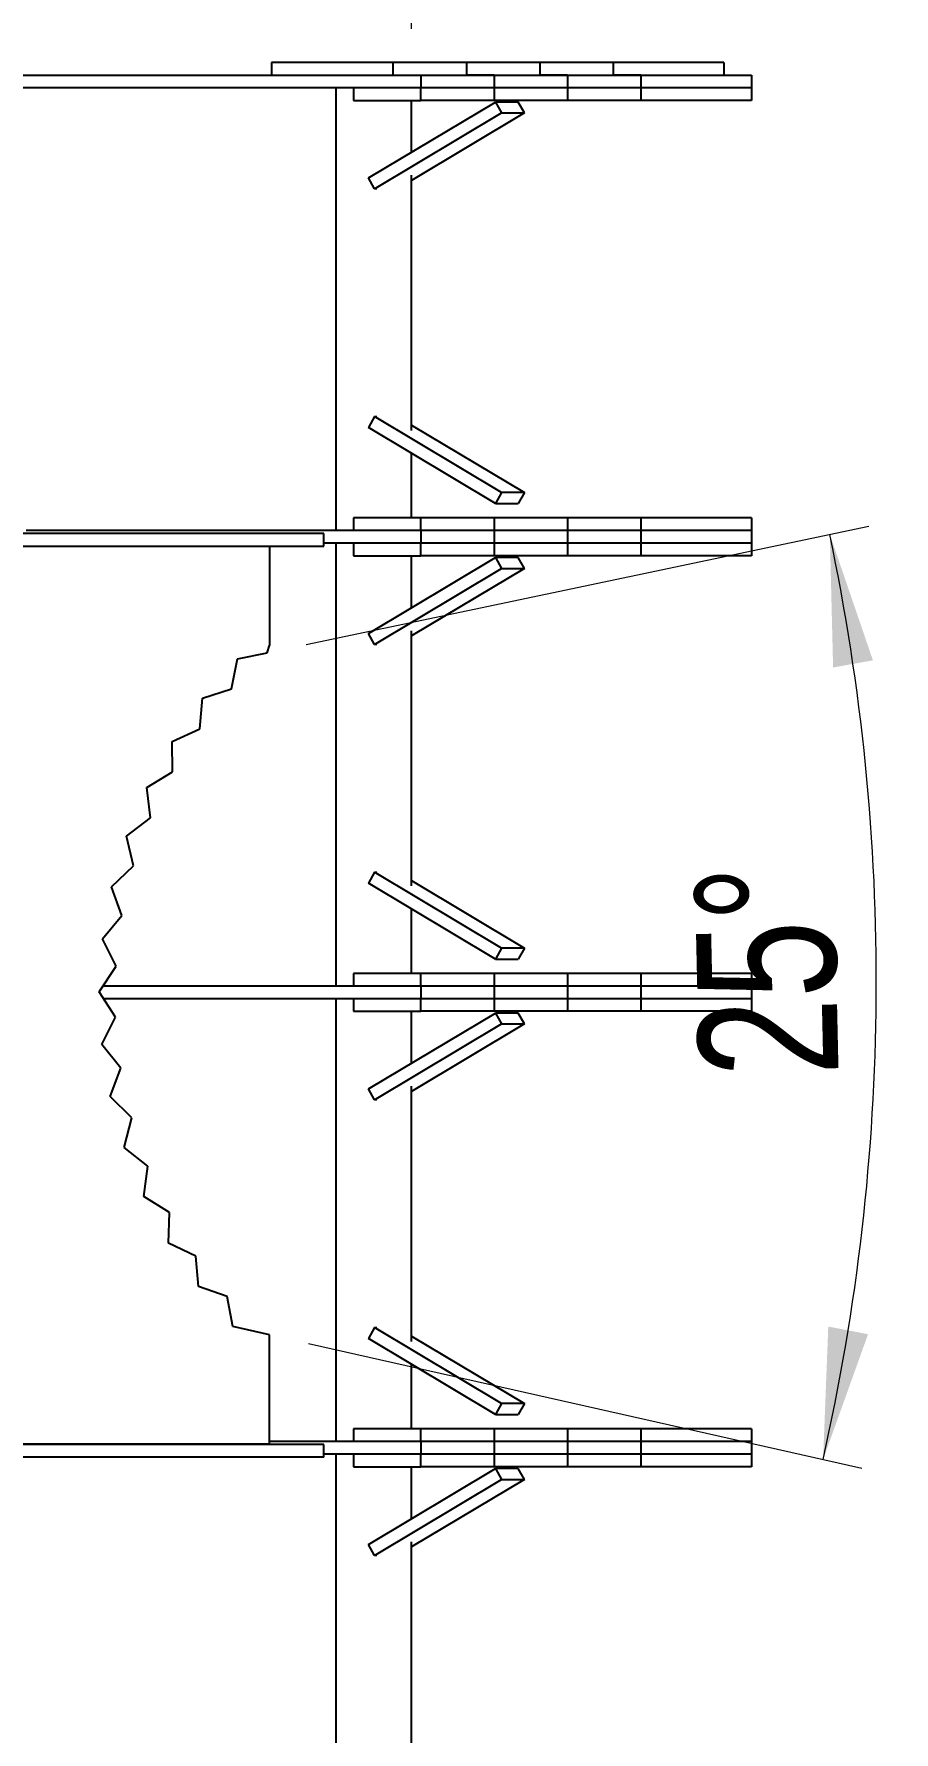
# Model space of a CAD drawing. Header units: millimetres. Extents: x 15 to 205, y 5 to 292.
# Drawn here: x 125.05 to 146.64, y 220.74 to 263.35 of the extents above; entities that cross this region are included whole.
import ezdxf

# ---------------------------------------------------------------- set-up
doc = ezdxf.new("R2010")
doc.units = ezdxf.units.MM
doc.styles.add('SLDTEXTSTYLE0', font='TXT', dxfattribs={"width": 0.75})
doc.dimstyles.new('SLDDIMSTYLE0', dxfattribs={"dimtxt": 3.5, "dimasz": 3.302, "dimexe": 0, "dimexo": 0.0625, "dimgap": 0.875, "dimtad": 1, "dimdec": 4, "dimlfac": 20, "dimzin": 12, "dimdsep": 46, "dimtxsty": 'SLDTEXTSTYLE0', "dimsah": 1, "dimcen": 0.09, "dimadec": 0, "dimazin": 3, "dimtfac": 1, "dimtdec": 0, "dimtofl": 0, "dimtmove": 0, "dimatfit": 3, "dimfxl": 0, "dimfrac": 2, "dimtolj": 1, "dimtzin": 12, "dimarcsym": 0})
doc.dimstyles.new('SLDDIMSTYLE1', dxfattribs={"dimtxt": 3.5, "dimasz": 3.302, "dimexe": 0, "dimexo": 0.0625, "dimgap": 0.875, "dimtad": 1, "dimdec": 0, "dimlfac": 20, "dimrnd": 1e-09, "dimzin": 12, "dimdsep": 46, "dimtxsty": 'SLDTEXTSTYLE0', "dimsah": 1, "dimcen": 0.09, "dimadec": 0, "dimazin": 3, "dimtfac": 1, "dimtdec": 0, "dimtofl": 0, "dimtmove": 0, "dimatfit": 3, "dimfxl": 0, "dimfrac": 2, "dimtolj": 1, "dimtzin": 12, "dimarcsym": 0})

# ---------------------------------------------------------------- blocks, each defined once
blk = doc.blocks.new('_D')
at = {"color": 7, "linetype": 'Continuous', "lineweight": 18}
for p, q in [((131.886, 248.028), (146.005, 250.998)), ((131.942, 230.49), (145.833, 227.356))]:
    blk.add_line(p, q, dxfattribs=at)
blk.add_arc((91.685, 239.572), 54.508, 347.2865, 11.8787, dxfattribs=at)
for points in [[(145.026, 250.792), (145.108, 247.452), (146.108, 247.631)], [(144.857, 227.576), (145.985, 230.721), (144.987, 230.914)]]:
    blk.add_solid(points, dxfattribs=at)
at = {"color": 7, "linetype": 'Continuous', "lineweight": 18, "insert": (141.747, 237.146), "char_height": 3.5, "attachment_point": 1, "rotation": 91.252, "style": 'SLDTEXTSTYLE0'}
blk.add_mtext('25°', dxfattribs=at)
blk = doc.blocks.new('_D_4')
at = {"color": 7, "linetype": 'Continuous', "lineweight": 18}
for p, q in [((99.231, 262.837), (99.231, 269.75)), ((134.529, 263.478), (134.529, 269.75)), ((134.529, 268.75), (99.231, 268.75))]:
    blk.add_line(p, q, dxfattribs=at)
for points in [[(99.231, 268.75), (102.533, 268.242), (102.533, 269.258)], [(134.529, 268.75), (131.227, 269.258), (131.227, 268.242)]]:
    blk.add_solid(points, dxfattribs=at)
at = {"color": 7, "linetype": 'Continuous', "lineweight": 18, "insert": (114.18, 273.262), "char_height": 3.5, "attachment_point": 1, "style": 'SLDTEXTSTYLE0'}
blk.add_mtext('706', dxfattribs=at)

msp = doc.modelspace()

# ---------------------------------------------------------------- linework, layer by layer
at = {"color": 7, "linetype": 'Continuous', "lineweight": 25}
for p, q in [((131.0134394, 262.6366701), (131.0134394, 262.319174)), ((134.066747, 262.6366701), (131.0134394, 262.6366701)), ((134.066747, 262.319174), (134.066747, 262.6366701)), ((135.9068347, 262.6366701), (134.066747, 262.6366701)), ((135.9068347, 262.6366701), (135.9068347, 262.319174)), ((137.7469255, 262.6366701), (135.9068347, 262.6366701)), ((137.7469255, 262.6366701), (137.7469255, 262.319174)), ((139.5870133, 262.6366701), (137.7469255, 262.6366701)), ((142.3691644, 262.6366701), (139.5870133, 262.6366701)), ((139.5870133, 262.6366701), (139.5870133, 262.319174)), ((142.3691644, 262.6366701), (142.3691644, 262.319174)), ((110.7876865, 262.319174), (134.759198, 262.319174)), ((134.759198, 262.319174), (134.759198, 262.001672)), ((134.759198, 262.319174), (136.5992857, 262.319174)), ((136.5992857, 262.319174), (135.9068347, 262.319174)), ((136.5992857, 262.319174), (136.5992857, 262.001672)), ((136.5992857, 262.319174), (138.4393765, 262.319174)), ((138.4393765, 262.319174), (137.7469255, 262.319174)), ((138.4393765, 262.319174), (138.4393765, 262.001672)), ((138.4393765, 262.319174), (140.2794643, 262.319174)), ((140.2794643, 262.319174), (139.5870133, 262.319174)), ((140.2794643, 262.319174), (140.2794643, 262.001672)), ((140.2794643, 262.319174), (143.0616154, 262.319174)), ((143.0616154, 262.319174), (143.0616154, 262.001672)), ((134.759198, 262.001672), (110.7876865, 262.001672)), ((132.6240106, 262.001672), (132.6240106, 250.8891727)), ((133.0731882, 262.001672), (133.0731882, 261.6841699)), ((133.0731882, 261.6841699), (134.759198, 261.6841699)), ((133.4454192, 259.7366359), (136.6325481, 261.6416361)), ((134.5290108, 260.3843119), (134.5290108, 261.6841699)), ((134.759198, 261.6841699), (134.759198, 262.001672)), ((136.5992857, 262.001672), (134.759198, 262.001672)), ((136.5992857, 261.6841699), (134.759198, 261.6841699)), ((136.5992857, 262.001672), (136.5992857, 261.6841699)), ((138.4393765, 262.001672), (136.5992857, 262.001672)), ((138.4393765, 261.6841699), (136.5992857, 261.6841699)), ((136.6325481, 261.6416361), (136.785887, 261.3666739)), ((137.2077717, 261.6416361), (136.6325481, 261.6416361)), ((137.3611136, 261.3666739), (137.2077717, 261.6416361)), ((138.4393765, 262.001672), (138.4393765, 261.6841699)), ((140.2794643, 262.001672), (138.4393765, 262.001672)), ((140.2794643, 261.6841699), (138.4393765, 261.6841699)), ((143.0616154, 262.001672), (140.2794643, 262.001672)), ((140.2794643, 262.001672), (140.2794643, 261.6841699)), ((143.0616154, 261.6841699), (140.2794643, 261.6841699)), ((143.0616154, 262.001672), (143.0616154, 261.6841699)), ((133.5987611, 259.4616737), (136.785887, 261.3666739)), ((137.3611136, 261.3666739), (134.5290108, 259.6738722)), ((136.785887, 261.3666739), (137.3611136, 261.3666739)), ((133.5987611, 259.4616737), (133.4454192, 259.7366359)), ((134.5290108, 253.4026887), (134.5290108, 259.8056521)), ((133.6579098, 259.4616737), (133.5987611, 259.4616737)), ((133.5987611, 253.746673), (133.4454192, 253.4717109)), ((136.785887, 251.8416728), (133.5987611, 253.746673)), ((133.5987611, 253.746673), (133.6579098, 253.746673)), ((136.6325481, 251.5667107), (133.4454192, 253.4717109)), ((134.5290108, 253.5344686), (137.3611136, 251.8416728)), ((134.5290108, 251.2066688), (134.5290108, 252.8240289)), ((136.785887, 251.8416728), (136.6325481, 251.5667107)), ((137.3611136, 251.8416728), (136.785887, 251.8416728)), ((137.3611136, 251.8416728), (137.2077717, 251.5667107)), ((136.6325481, 251.5667107), (137.2077717, 251.5667107)), ((133.0731882, 251.2066688), (133.0731882, 250.8891727)), ((134.759198, 251.2066688), (133.0731882, 251.2066688)), ((134.759198, 250.8891727), (134.759198, 251.2066688)), ((136.5992857, 251.2066688), (134.759198, 251.2066688)), ((136.5992857, 251.2066688), (136.5992857, 250.8891727)), ((138.4393765, 251.2066688), (136.5992857, 251.2066688)), ((138.4393765, 251.2066688), (138.4393765, 250.8891727)), ((140.2794643, 251.2066688), (138.4393765, 251.2066688)), ((143.0616154, 251.2066688), (140.2794643, 251.2066688)), ((140.2794643, 251.2066688), (140.2794643, 250.8891727)), ((143.0616154, 251.2066688), (143.0616154, 250.8891727)), ((134.759198, 250.8891727), (124.855019, 250.8891727)), ((132.3296799, 250.4954721), (132.3296799, 250.8129742)), ((134.759198, 250.5716707), (132.3296799, 250.5716707)), ((132.6240106, 250.5716707), (132.6240106, 239.4591715)), ((133.0731882, 250.5716707), (133.0731882, 250.2541687)), ((136.5992857, 250.8891727), (134.759198, 250.8891727)), ((134.759198, 250.8891727), (134.759198, 250.5716707)), ((134.759198, 250.2541687), (134.759198, 250.5716707)), ((136.5992857, 250.5716707), (134.759198, 250.5716707)), ((138.4393765, 250.8891727), (136.5992857, 250.8891727)), ((136.5992857, 250.8891727), (136.5992857, 250.5716707)), ((136.5992857, 250.5716707), (136.5992857, 250.2541687)), ((138.4393765, 250.5716707), (136.5992857, 250.5716707)), ((140.2794643, 250.8891727), (138.4393765, 250.8891727)), ((138.4393765, 250.8891727), (138.4393765, 250.5716707)), ((138.4393765, 250.5716707), (138.4393765, 250.2541687)), ((140.2794643, 250.5716707), (138.4393765, 250.5716707)), ((143.0616154, 250.8891727), (140.2794643, 250.8891727)), ((140.2794643, 250.8891727), (140.2794643, 250.5716707)), ((143.0616154, 250.5716707), (140.2794643, 250.5716707)), ((140.2794643, 250.5716707), (140.2794643, 250.2541687)), ((143.0616154, 250.8891727), (143.0616154, 250.5716707)), ((143.0616154, 250.5716707), (143.0616154, 250.2541687)), ((130.9304757, 250.4954721), (130.9664173, 250.4954721)), ((130.9664173, 250.4954721), (130.9664173, 248.0025138)), ((133.0731882, 250.2541687), (134.759198, 250.2541687)), ((133.4454192, 248.3066346), (136.6325481, 250.2116348)), ((134.5290108, 248.9543166), (134.5290108, 250.2541687)), ((136.5992857, 250.2541687), (134.759198, 250.2541687)), ((138.4393765, 250.2541687), (136.5992857, 250.2541687)), ((136.6325481, 250.2116348), (136.785887, 249.9366726)), ((137.2077717, 250.2116348), (136.6325481, 250.2116348)), ((137.3611136, 249.9366726), (137.2077717, 250.2116348)), ((140.2794643, 250.2541687), (138.4393765, 250.2541687)), ((143.0616154, 250.2541687), (140.2794643, 250.2541687)), ((133.5987611, 248.0316724), (136.785887, 249.9366726)), ((137.3611136, 249.9366726), (134.5290108, 248.2438769)), ((136.785887, 249.9366726), (137.3611136, 249.9366726)), ((130.9074236, 247.8222873), (130.9664173, 248.0025138)), ((133.5987611, 248.0316724), (133.4454192, 248.3066346)), ((133.6579098, 248.0316724), (133.5987611, 248.0316724)), ((134.5290108, 241.9726874), (134.5290108, 248.3756508)), ((130.0069643, 246.9168987), (130.1632298, 247.6657476)), ((130.1632298, 247.6657476), (130.9074236, 247.8222873)), ((129.2846365, 246.6781821), (130.0069643, 246.9168987)), ((129.2119308, 245.9165003), (129.2846365, 246.6781821)), ((128.5203947, 245.5985572), (129.2119308, 245.9165003)), ((128.5321458, 244.83346), (128.5203947, 245.5985572)), ((127.8799488, 244.4402243), (128.5321458, 244.83346)), ((127.9760136, 243.6811652), (127.8799488, 244.4402243)), ((127.3712201, 243.2174947), (127.9760136, 243.6811652)), ((127.5504066, 242.4738612), (127.3712201, 243.2174947)), ((127.0004912, 241.9454839), (127.5504066, 242.4738612)), ((133.5987611, 242.3166718), (133.4454192, 242.0417096)), ((136.6325481, 240.1367094), (133.4454192, 242.0417096)), ((136.785887, 240.4116716), (133.5987611, 242.3166718)), ((133.5987611, 242.3166718), (133.6579098, 242.3166718)), ((134.5290108, 242.1044673), (137.3611136, 240.4116716)), ((127.2605879, 241.2264671), (127.0004912, 241.9454839)), ((126.7723484, 240.6399156), (127.2605879, 241.2264671)), ((134.5290108, 239.7766735), (134.5290108, 241.3940277)), ((127.1101399, 239.9543967), (126.7723484, 240.6399156)), ((136.785887, 240.4116716), (136.6325481, 240.1367094)), ((137.3611136, 240.4116716), (136.785887, 240.4116716)), ((137.3611136, 240.4116716), (137.2077717, 240.1367094)), ((126.6896112, 239.316925), (127.1101399, 239.9543967)), ((136.6325481, 240.1367094), (137.2077717, 240.1367094)), ((133.0731882, 239.7766735), (133.0731882, 239.4591715)), ((134.759198, 239.7766735), (133.0731882, 239.7766735)), ((134.759198, 239.4591715), (134.759198, 239.7766735)), ((136.5992857, 239.7766735), (134.759198, 239.7766735)), ((136.5992857, 239.7766735), (136.5992857, 239.4591715)), ((138.4393765, 239.7766735), (136.5992857, 239.7766735)), ((138.4393765, 239.7766735), (138.4393765, 239.4591715)), ((140.2794643, 239.7766735), (138.4393765, 239.7766735)), ((143.0616154, 239.7766735), (140.2794643, 239.7766735)), ((140.2794643, 239.7766735), (140.2794643, 239.4591715)), ((143.0616154, 239.7766735), (143.0616154, 239.4591715)), ((127.100922, 238.6733856), (126.6896112, 239.316925)), ((134.759198, 239.4591715), (126.7834468, 239.4591715)), ((134.759198, 239.1416695), (126.8016232, 239.1416695)), ((132.6240106, 239.1416695), (132.6240106, 228.0291702)), ((133.0731882, 239.1416695), (133.0731882, 238.8241734)), ((134.759198, 239.4591715), (134.759198, 239.1416695)), ((136.5992857, 239.4591715), (134.759198, 239.4591715)), ((134.759198, 238.8241734), (134.759198, 239.1416695)), ((136.5992857, 239.1416695), (134.759198, 239.1416695)), ((136.5992857, 239.4591715), (136.5992857, 239.1416695)), ((138.4393765, 239.4591715), (136.5992857, 239.4591715)), ((136.5992857, 239.1416695), (136.5992857, 238.8241734)), ((138.4393765, 239.1416695), (136.5992857, 239.1416695)), ((138.4393765, 239.4591715), (138.4393765, 239.1416695)), ((140.2794643, 239.4591715), (138.4393765, 239.4591715)), ((138.4393765, 239.1416695), (138.4393765, 238.8241734)), ((140.2794643, 239.1416695), (138.4393765, 239.1416695)), ((140.2794643, 239.4591715), (140.2794643, 239.1416695)), ((143.0616154, 239.4591715), (140.2794643, 239.4591715)), ((143.0616154, 239.1416695), (140.2794643, 239.1416695)), ((140.2794643, 239.1416695), (140.2794643, 238.8241734)), ((143.0616154, 239.4591715), (143.0616154, 239.1416695)), ((143.0616154, 239.1416695), (143.0616154, 238.8241734)), ((126.7532988, 237.9928674), (127.100922, 238.6733856)), ((133.0731882, 238.8241734), (134.759198, 238.8241734)), ((133.4454192, 236.8766333), (136.6325481, 238.7816336)), ((134.5290108, 237.5243153), (134.5290108, 238.8241734)), ((136.5992857, 238.8241734), (134.759198, 238.8241734)), ((138.4393765, 238.8241734), (136.5992857, 238.8241734)), ((136.6325481, 238.7816336), (136.785887, 238.5066714)), ((137.2077717, 238.7816336), (136.6325481, 238.7816336)), ((137.3611136, 238.5066714), (137.2077717, 238.7816336)), ((140.2794643, 238.8241734), (138.4393765, 238.8241734)), ((143.0616154, 238.8241734), (140.2794643, 238.8241734)), ((133.5987611, 236.6016712), (136.785887, 238.5066714)), ((137.3611136, 238.5066714), (134.5290108, 236.8138756)), ((136.785887, 238.5066714), (137.3611136, 238.5066714)), ((127.2330476, 237.3992588), (126.7532988, 237.9928674)), ((126.9626303, 236.6841103), (127.2330476, 237.3992588)), ((134.5290108, 230.5426891), (134.5290108, 236.9456555)), ((127.5048835, 236.1477699), (126.9626303, 236.6841103)), ((133.5987611, 236.6016712), (133.4454192, 236.8766333)), ((133.6579098, 236.6016712), (133.5987611, 236.6016712)), ((127.3150129, 235.4068305), (127.5048835, 236.1477699)), ((127.9130681, 234.9343862), (127.3150129, 235.4068305)), ((127.8060926, 234.1768112), (127.9130681, 234.9343862)), ((128.4525587, 233.7741043), (127.8060926, 234.1768112)), ((128.4297986, 233.0092575), (128.4525587, 233.7741043)), ((129.1166855, 232.681271), (128.4297986, 233.0092575)), ((129.178424, 231.9186087), (129.1166855, 232.681271)), ((129.8972411, 231.6693898), (129.178424, 231.9186087)), ((130.0427122, 230.9183385), (129.8972411, 231.6693898)), ((130.9661759, 230.7099964), (130.0427122, 230.9183385)), ((130.9664143, 230.7097818), (130.9661759, 230.7099964)), ((130.9664143, 227.9656704), (130.9664143, 230.7097818)), ((133.5987611, 230.8866705), (133.4454192, 230.6117083)), ((136.6325481, 228.7067081), (133.4454192, 230.6117083)), ((136.785887, 228.9816703), (133.5987611, 230.8866705)), ((133.5987611, 230.8866705), (133.6579098, 230.8866705)), ((134.5290108, 230.6744691), (137.3611136, 228.9816703)), ((134.5290108, 228.3466722), (134.5290108, 229.9640294)), ((136.785887, 228.9816703), (136.6325481, 228.7067081)), ((137.3611136, 228.9816703), (136.785887, 228.9816703)), ((137.3611136, 228.9816703), (137.2077717, 228.7067081)), ((136.6325481, 228.7067081), (137.2077717, 228.7067081)), ((134.759198, 228.0291702), (130.9664143, 228.0291702)), ((133.0731882, 228.3466722), (133.0731882, 228.0291702)), ((134.759198, 228.3466722), (133.0731882, 228.3466722)), ((134.759198, 228.0291702), (134.759198, 228.3466722)), ((136.5992857, 228.3466722), (134.759198, 228.3466722)), ((136.5992857, 228.0291702), (134.759198, 228.0291702)), ((134.759198, 228.0291702), (134.759198, 227.7116712)), ((136.5992857, 228.3466722), (136.5992857, 228.0291702)), ((138.4393765, 228.3466722), (136.5992857, 228.3466722)), ((138.4393765, 228.0291702), (136.5992857, 228.0291702)), ((136.5992857, 228.0291702), (136.5992857, 227.7116712)), ((138.4393765, 228.3466722), (138.4393765, 228.0291702)), ((140.2794643, 228.3466722), (138.4393765, 228.3466722)), ((140.2794643, 228.0291702), (138.4393765, 228.0291702)), ((138.4393765, 228.0291702), (138.4393765, 227.7116712)), ((143.0616154, 228.3466722), (140.2794643, 228.3466722)), ((140.2794643, 228.3466722), (140.2794643, 228.0291702)), ((143.0616154, 228.0291702), (140.2794643, 228.0291702)), ((140.2794643, 228.0291702), (140.2794643, 227.7116712)), ((143.0616154, 228.3466722), (143.0616154, 228.0291702)), ((143.0616154, 228.0291702), (143.0616154, 227.7116712)), ((130.9664143, 227.9656704), (123.3953966, 227.9656734)), ((132.3296799, 227.6354726), (132.3296799, 227.9529716)), ((134.759198, 227.7116712), (132.3296799, 227.7116712)), ((132.6240106, 227.7116712), (132.6240106, 216.7642708)), ((133.0731882, 227.7116712), (133.0731882, 227.3941721)), ((134.759198, 227.3941721), (134.759198, 227.7116712)), ((136.5992857, 227.7116712), (134.759198, 227.7116712)), ((136.5992857, 227.7116712), (136.5992857, 227.3941721)), ((138.4393765, 227.7116712), (136.5992857, 227.7116712)), ((138.4393765, 227.7116712), (138.4393765, 227.3941721)), ((140.2794643, 227.7116712), (138.4393765, 227.7116712)), ((143.0616154, 227.7116712), (140.2794643, 227.7116712)), ((140.2794643, 227.7116712), (140.2794643, 227.3941721)), ((143.0616154, 227.7116712), (143.0616154, 227.3941721)), ((133.0731882, 227.3941721), (134.759198, 227.3941721)), ((133.4454192, 225.4466351), (136.6325481, 227.3516353)), ((134.5290108, 226.094314), (134.5290108, 227.3941721)), ((136.5992857, 227.3941721), (134.759198, 227.3941721)), ((138.4393765, 227.3941721), (136.5992857, 227.3941721)), ((137.2077717, 227.3516353), (136.6325481, 227.3516353)), ((136.6325481, 227.3516353), (136.785887, 227.0766701)), ((137.3611136, 227.0766701), (137.2077717, 227.3516353)), ((140.2794643, 227.3941721), (138.4393765, 227.3941721)), ((143.0616154, 227.3941721), (140.2794643, 227.3941721)), ((133.5987611, 225.1716699), (136.785887, 227.0766701)), ((137.3611136, 227.0766701), (134.5290108, 225.3838744)), ((136.785887, 227.0766701), (137.3611136, 227.0766701)), ((133.5987611, 225.1716699), (133.4454192, 225.4466351)), ((134.5290108, 219.1126909), (134.5290108, 225.5156513)), ((133.6579098, 225.1716699), (133.5987611, 225.1716699))]:
    msp.add_line(p, q, dxfattribs=at)
for points, knots in [([(132.3296799, 250.8129742), (131.8637002, 250.8129742), (130.9479824, 250.8129742), (129.5979286, 250.8129742), (128.2951904, 250.8129742), (127.0387719, 250.8129742), (125.8345167, 250.8129742), (124.6809515, 250.8129742), (123.5766278, 250.8129742), (122.5132784, 250.8129742), (121.4290811, 250.8129742), (120.3282397, 250.8129742), (119.2147155, 250.8129742), (118.1535244, 250.8129742), (117.1431041, 250.8129742), (116.1818881, 250.8129742), (115.2427649, 250.8129742), (114.3268256, 250.8129742), (113.435214, 250.8129742), (112.5943071, 250.8129742), (111.8020679, 250.8129742), (111.0564794, 250.8129742), (110.3555486, 250.8129742), (109.6764458, 250.8129742), (109.0203224, 250.8129742), (108.3896087, 250.8129742), (107.8034401, 250.8129742), (107.2593955, 250.8129742), (106.7739772, 250.8129742), (106.3395732, 250.8129742), (105.9488403, 250.8129742), (105.5833961, 250.8129742), (105.2412545, 250.8129742), (104.920446, 250.8129742), (104.618999, 250.8129742), (104.3349672, 250.8129742), (104.0618115, 250.8129742), (103.7987748, 250.8129742), (103.5446962, 250.8129742), (103.3011018, 250.8129742), (103.0658148, 250.8129742), (102.8366518, 250.8129742), (102.6229388, 250.8129742), (102.4213271, 250.8129742), (102.2296127, 250.8129742), (102.0364739, 250.8129741), (101.840545, 250.8129743), (101.6404557, 250.8129736), (101.4348402, 250.8129763), (101.2285546, 250.8129661), (101.0207046, 250.8129688), (100.810638, 250.812968), (100.5916343, 250.8129682), (100.362092, 250.8129682), (100.194503, 250.8129682), (100.1017626, 250.8129682), (100.0907095, 250.8129682)], [0, 0, 0, 0, 0.024799022, 0.0487336855, 0.0718193176, 0.0940714607, 0.1155057901, 0.1357768606, 0.1552898349, 0.1740604569, 0.1921049851, 0.2126627617, 0.2322442287, 0.2508801384, 0.2686030447, 0.2854477544, 0.3014518312, 0.317999922, 0.333654313, 0.3484796806, 0.3625481591, 0.3759404822, 0.3887466188, 0.4010662035, 0.4141853678, 0.4270039154, 0.4396860937, 0.4523992812, 0.4653080619, 0.4771013592, 0.4892769703, 0.5019285313, 0.5151402135, 0.5289870673, 0.5435353008, 0.558843651, 0.5749641083, 0.5927736878, 0.6115734241, 0.6314064854, 0.6523125535, 0.6743283602, 0.6974883282, 0.7182751793, 0.7399464743, 0.7625213988, 0.7860188574, 0.8104573315, 0.835855208, 0.8622306803, 0.8872825467, 0.9131851797, 0.9399525936, 0.9675989196, 0.9961383435, 1, 1, 1, 1]), ([(99.8712341, 250.4954721), (99.9630811, 250.4954721), (100.1436944, 250.4954721), (100.4033183, 250.4954721), (100.6503493, 250.4954721), (100.8856349, 250.4954721), (101.1093951, 250.4954721), (101.3230679, 250.4954721), (101.5280649, 250.4954721), (101.727031, 250.4954721), (101.9224979, 250.4954721), (102.1157444, 250.4954721), (102.3081354, 250.4954721), (102.4996631, 250.4954721), (102.6916975, 250.4954721), (102.8856037, 250.4954721), (103.0827554, 250.4954721), (103.2949512, 250.4954721), (103.5253654, 250.4954721), (103.7785504, 250.4954721), (104.0442437, 250.4954721), (104.3246472, 250.4954721), (104.6219706, 250.4954721), (104.9328648, 250.4954721), (105.257776, 250.4954721), (105.596676, 250.4954721), (105.9583781, 250.4954721), (106.3447877, 250.4954721), (106.7621864, 250.4954721), (107.2138166, 250.4954721), (107.7029024, 250.4954721), (108.2263325, 250.4954721), (108.7859702, 250.4954721), (109.3836554, 250.4954721), (110.0212233, 250.4954721), (110.6805298, 250.4954721), (111.3600445, 250.4954721), (112.0589746, 250.4954721), (112.797702, 250.4954721), (113.5777892, 250.4954721), (114.4008022, 250.4954721), (115.2541501, 250.4954721), (116.1379205, 250.4954721), (117.0522227, 250.4954721), (118.011236, 250.4954721), (119.016321, 250.4954721), (120.068836, 250.4954721), (121.1701372, 250.4954721), (122.3215791, 250.4954721), (123.5449201, 250.4954721), (124.8432602, 250.4954721), (126.2197709, 250.4954721), (127.657387, 250.4954721), (129.1576493, 250.4954721), (130.7221471, 250.4954721), (131.7864563, 250.4954721), (132.3296799, 250.4954721)], [0, 0, 0, 0, 0.0312110607, 0.0613752442, 0.0905105258, 0.1186347108, 0.1457655455, 0.1714620196, 0.1962339911, 0.2200981391, 0.2430712345, 0.2656122076, 0.2872611455, 0.3080366045, 0.3279575427, 0.3470435353, 0.3653148598, 0.3827928859, 0.4022112883, 0.4206189431, 0.4380577713, 0.4545740399, 0.4702195183, 0.4850524393, 0.4983529521, 0.5110526083, 0.5232221115, 0.5349408993, 0.546297119, 0.5577504546, 0.5690343409, 0.5802688004, 0.5915763996, 0.6030787089, 0.6148930369, 0.6271297001, 0.6388051182, 0.6509925226, 0.6637568236, 0.6771567151, 0.6912451055, 0.7060699271, 0.7209479006, 0.7365711864, 0.7529717196, 0.7701793081, 0.78822185, 0.8071257098, 0.8269159128, 0.8476165677, 0.8703046942, 0.8940433213, 0.9188576254, 0.944772349, 0.9718118009, 1, 1, 1, 1]), ([(132.3296799, 227.9529716), (131.8637002, 227.9529716), (130.9479823, 227.9529716), (129.5979286, 227.9529716), (128.2951913, 227.9529716), (127.038773, 227.9529716), (125.8345186, 227.9529716), (124.6809535, 227.9529716), (123.5766298, 227.9529716), (122.5132804, 227.9529716), (121.4290826, 227.9529716), (120.3282412, 227.9529716), (119.214716, 227.9529716), (118.1535249, 227.9529716), (117.1431046, 227.9529716), (116.1818886, 227.9529716), (115.2427649, 227.9529716), (114.3268256, 227.9529716), (113.4352145, 227.9529716), (112.5943077, 227.9529716), (111.8020689, 227.9529716), (111.0564804, 227.9529716), (110.3555497, 227.9529716), (109.6764462, 227.9529716), (109.0203226, 227.9529716), (108.3896099, 227.9529716), (107.8034408, 227.9529716), (107.2593963, 227.9529716), (106.7739771, 227.9529716), (106.339574, 227.9529716), (105.948841, 227.9529716), (105.5833969, 227.9529716), (105.2412552, 227.9529716), (104.9204467, 227.9529716), (104.6189998, 227.9529716), (104.334968, 227.9529716), (104.0618122, 227.9529716), (103.7987755, 227.9529716), (103.5446969, 227.9529716), (103.3011026, 227.9529716), (103.0658154, 227.9529716), (102.8366529, 227.9529716), (102.6229383, 227.9529716), (102.4213282, 227.9529716), (102.2296133, 227.9529716), (102.0364749, 227.9529716), (101.8405446, 227.9529716), (101.6404562, 227.9529716), (101.4348407, 227.9529716), (101.2285565, 227.9529716), (101.0207011, 227.9529716), (100.8106533, 227.9529716), (100.5915788, 227.9529716), (100.3623125, 227.9529716), (100.1222369, 227.9529716), (99.9557702, 227.9529716), (99.8712344, 227.9529716)], [0, 0, 0, 0, 0.0241803643, 0.0475179333, 0.0700276515, 0.0917246232, 0.1126242839, 0.1323896045, 0.1514157914, 0.169718196, 0.1873125193, 0.2073574694, 0.2264504658, 0.2446214681, 0.2619022182, 0.2783267308, 0.2939315563, 0.3100668242, 0.3253306874, 0.3397861835, 0.3535037227, 0.3665619247, 0.3790485885, 0.391060862, 0.4038527444, 0.4163514877, 0.4287172958, 0.4411133293, 0.4537000852, 0.4651991689, 0.4770710368, 0.4894069812, 0.5022890734, 0.5157904917, 0.5299757926, 0.5449022476, 0.5606205502, 0.5779858366, 0.5963165787, 0.6156548674, 0.6360393949, 0.6575059765, 0.6800881783, 0.7003564607, 0.7214871251, 0.7434988762, 0.766410149, 0.7902389591, 0.8150032375, 0.8407207247, 0.8651476267, 0.8904040696, 0.9165037207, 0.9434603578, 0.9712878012, 1, 1, 1, 1]), ([(132.3296799, 227.6354726), (131.8637002, 227.6354726), (130.9479823, 227.6354726), (129.5979286, 227.6354726), (128.2951913, 227.6354726), (127.038773, 227.6354726), (125.8345186, 227.6354726), (124.6809535, 227.6354726), (123.5766298, 227.6354726), (122.5132804, 227.6354726), (121.4290826, 227.6354726), (120.3282412, 227.6354726), (119.214716, 227.6354726), (118.1535249, 227.6354726), (117.1431046, 227.6354726), (116.1818886, 227.6354726), (115.2427649, 227.6354726), (114.3268256, 227.6354726), (113.4352145, 227.6354726), (112.5943077, 227.6354726), (111.8020689, 227.6354726), (111.0564804, 227.6354726), (110.3555498, 227.6354726), (109.6764465, 227.6354726), (109.0203236, 227.6354726), (108.3896101, 227.6354726), (107.8034409, 227.6354726), (107.2593962, 227.6354726), (106.7739779, 227.6354726), (106.3395739, 227.6354726), (105.9488411, 227.6354726), (105.5833969, 227.6354726), (105.2412552, 227.6354726), (104.9204467, 227.6354726), (104.6189998, 227.6354726), (104.334968, 227.6354726), (104.0618122, 227.6354726), (103.7987755, 227.6354726), (103.5446969, 227.6354726), (103.3011026, 227.6354726), (103.0658154, 227.6354726), (102.8366529, 227.6354726), (102.6229383, 227.6354726), (102.4213282, 227.6354726), (102.2296134, 227.6354726), (102.0364746, 227.6354726), (101.8405459, 227.6354726), (101.6404559, 227.6354726), (101.4348408, 227.6354726), (101.2285565, 227.6354726), (101.0207011, 227.6354726), (100.8106533, 227.6354727), (100.5915789, 227.6354723), (100.3623124, 227.6354736), (100.1222375, 227.6354686), (99.9557704, 227.6354693), (99.8712344, 227.6354696)], [0, 0, 0, 0, 0.0241803644, 0.0475179334, 0.0700276516, 0.0917246234, 0.1126242841, 0.1323896047, 0.1514157916, 0.1697181963, 0.1873125196, 0.2073574698, 0.2264504662, 0.2446214686, 0.2619022187, 0.2783267313, 0.2939315568, 0.3100668248, 0.3253306881, 0.3397861841, 0.3535037234, 0.3665619254, 0.3790485892, 0.3910608627, 0.4038527223, 0.4163514874, 0.4287172955, 0.441113329, 0.4537000763, 0.4651991679, 0.4770710358, 0.4894069802, 0.5022890725, 0.5157904908, 0.5299757917, 0.5449022467, 0.5606205494, 0.5779858358, 0.5963165779, 0.6156548667, 0.6360393942, 0.6575059758, 0.6800881777, 0.7003564601, 0.7214871246, 0.7434988758, 0.7664101467, 0.7902389586, 0.8150032372, 0.8407207244, 0.8651476264, 0.8904040694, 0.9165037205, 0.9434603577, 0.9712878002, 1, 1, 1, 1])]:
    msp.add_open_spline(points, degree=3, knots=knots, dxfattribs=at)

# ---------------------------------------------------------------- dimensions: what is measured, and where the dimension line sits
at = {"color": 7, "linetype": 'Continuous', "lineweight": 18}
dim = msp.add_linear_dim(base=(99.2309252, 268.7501399), p1=(134.5290094, 262.4776711), p2=(99.2309252, 261.8366711), dimstyle='SLDDIMSTYLE1', dxfattribs=at)
dim.commit()
dim.dimension.update_dxf_attribs({"geometry": '_D_4', "text_midpoint": (118.0590116, 268.7501399), "dimtype": 160})
dim = msp.add_angular_dim_2l(base=(146.1919896, 239.1749916), line1=((130.9661746, 230.7099974), (130.0427135, 230.9183376)), line2=((130.1632312, 247.6657485), (130.9074234, 247.8222856)), dimstyle='SLDDIMSTYLE0', dxfattribs=at)
dim.commit()
dim.dimension.update_dxf_attribs({"geometry": '_D', "text_midpoint": (146.1804225, 240.7631115), "dimtype": 162})

doc.saveas('drawing.dxf')
